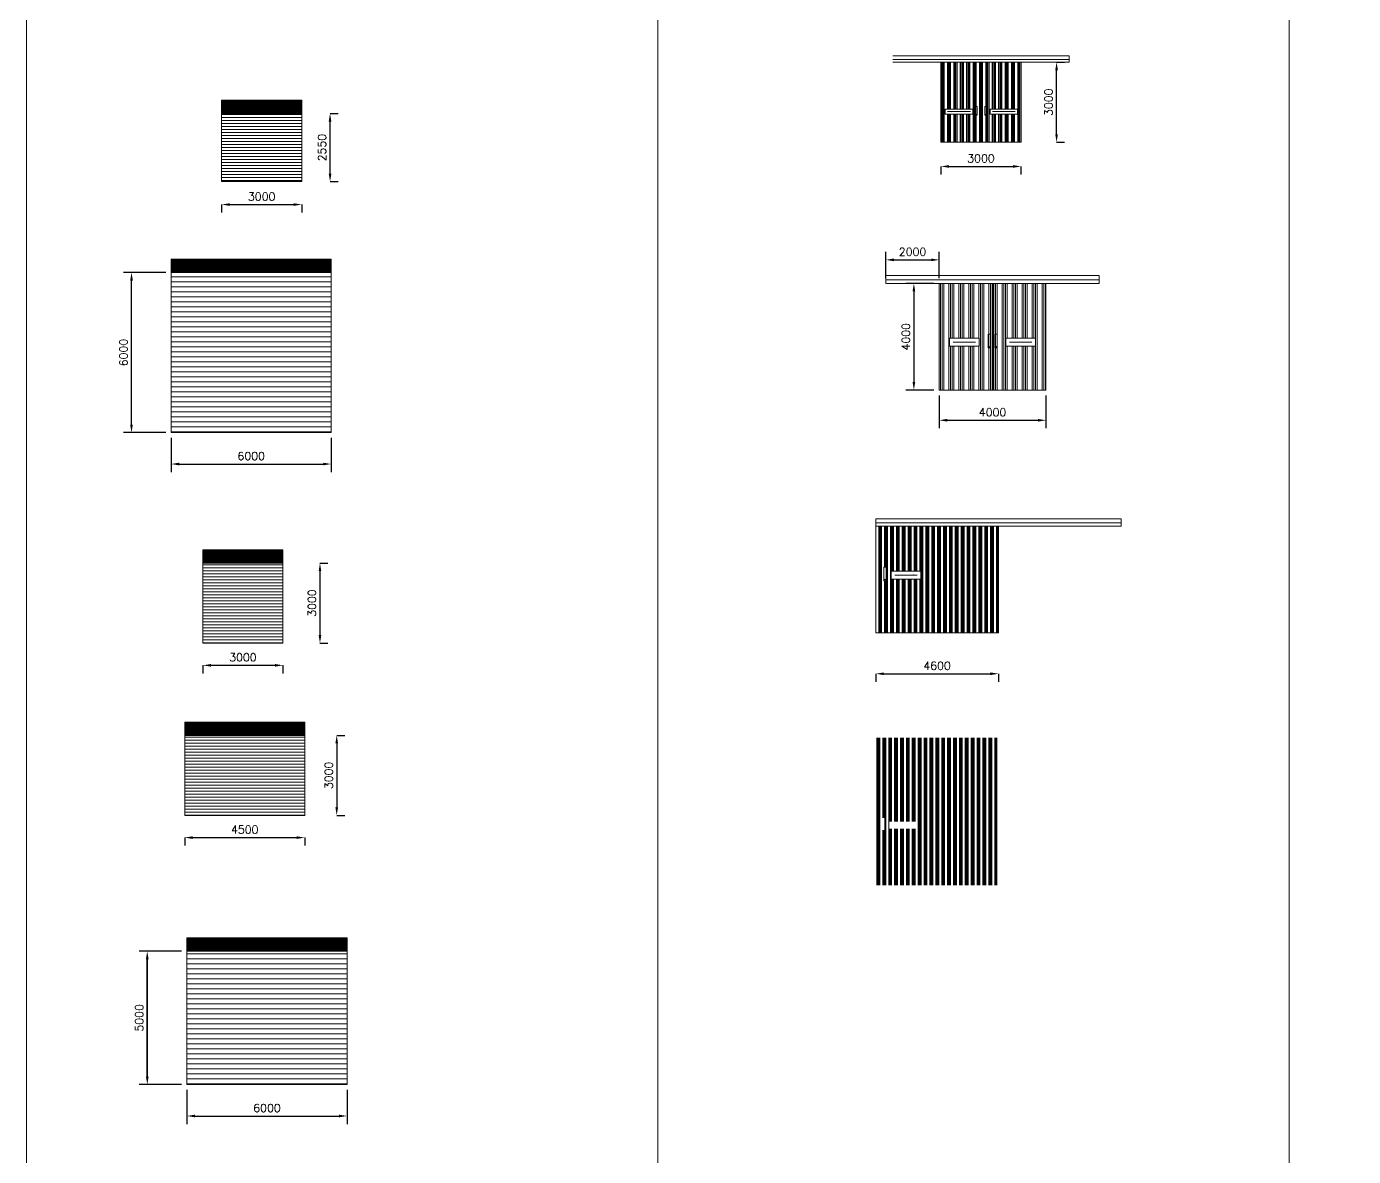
# Model space of a CAD drawing. Header units: millimetres. Extents: x 68421 to 1479662, y -51504 to 144751.
# Drawn here: x 68421 to 118163, y 12311 to 54664 of the extents above; entities that cross this region are included whole.
import ezdxf

# ---------------------------------------------------------------- set-up
doc = ezdxf.new("R2010")
doc.units = ezdxf.units.MM
doc.header["$LTSCALE"] = 0.35
doc.header["$MEASUREMENT"] = 0
doc.linetypes.add('CENTER', pattern=[6884.562, 4302.852, -860.57, 860.57, -860.57])
doc.linetypes.add('CONTIN', pattern=[0, 0, 0])
doc.layers.get('0').update_dxf_attribs({"linetype": 'CONTIN'})
doc.layers.get('Defpoints').update_dxf_attribs({"linetype": 'CONTINUOUS'})
doc.styles.add('ROMANS', font='simplex.shx')
doc.styles.get("Standard").update_dxf_attribs({"font": 'txt.shx'})
doc.dimstyles.new('300', dxfattribs={"dimtxt": 300, "dimasz": 300, "dimexe": 300, "dimexo": 200, "dimgap": 150, "dimtad": 1, "dimdec": 0, "dimzin": 0, "dimdsep": 46, "dimtxsty": 'Standard', "dimcen": 0.09, "dimclrd": 4, "dimclre": 4, "dimclrt": 4, "dimadec": 0, "dimazin": 0, "dimtfac": 1, "dimtdec": 0, "dimtofl": 0, "dimtmove": 0, "dimatfit": 3, "dimfxl": 1, "dimtolj": 1, "dimtzin": 0, "dimarcsym": 0})
doc.dimstyles.new('Proposal Drawing', dxfattribs={"dimscale": 350, "dimtxt": 2.5, "dimasz": 2, "dimexe": 2, "dimexo": 2, "dimgap": 1, "dimtad": 1, "dimtoh": 1, "dimtxsty": 'ROMANS', "dimblk": 'OBLIQUE', "dimcen": 1.5, "dimclrd": 3, "dimclre": 3, "dimclrt": 2, "dimadec": 0, "dimazin": 2, "dimtfac": 1, "dimtmove": 2, "dimatfit": 2, "dimfxl": 1, "dimtolj": 1, "dimlwd": 0, "dimlwe": 0, "dimarcsym": 1})

# ---------------------------------------------------------------- blocks, each defined once
blk = doc.blocks.new('_Oblique')
at = {"color": 0, "linetype": 'ByBlock', "lineweight": -2}
blk.add_line((-0.5, -0.5), (0.5, 0.5), dxfattribs=at)
blk = doc.blocks.new('*D88')
at = {"color": 4, "lineweight": -2, "ltscale": 0.1}
for p, q in [((102635, 40836), (102635, 39606)), ((106635, 40836), (106635, 39606)), ((102935, 39906), (106335, 39906))]:
    blk.add_line(p, q, dxfattribs=at)
at = {"color": 4, "linetype": 'Continuous', "lineweight": 5}
for points in [[(102935, 39956), (102935, 39856), (102635, 39906)], [(106335, 39856), (106335, 39956), (106635, 39906)]]:
    blk.add_solid(points, dxfattribs=at)
at = {"layer": 'Defpoints', "color": 0, "linetype": 'Continuous', "lineweight": 5}
for p in [(102635, 41036), (106635, 41036), (106635, 39906)]:
    blk.add_point(p, dxfattribs=at)
at = {"color": 4, "linetype": 'Continuous', "lineweight": 0, "insert": (104635, 40206), "char_height": 300, "attachment_point": 5}
blk.add_mtext('\\A1;4000', dxfattribs=at)
blk = doc.blocks.new('*D89')
at = {"color": 4, "lineweight": -2, "ltscale": 0.1}
for p, q in [((102435, 45036), (101385, 45036)), ((101685, 44736), (101685, 41336)), ((102435, 41036), (101385, 41036))]:
    blk.add_line(p, q, dxfattribs=at)
at = {"color": 4, "linetype": 'Continuous', "lineweight": 5}
for points in [[(101735, 44736), (101635, 44736), (101685, 45036)], [(101635, 41336), (101735, 41336), (101685, 41036)]]:
    blk.add_solid(points, dxfattribs=at)
at = {"layer": 'Defpoints', "color": 0, "linetype": 'Continuous', "lineweight": 5}
for p in [(102635, 45036), (101685, 41036), (102635, 41036)]:
    blk.add_point(p, dxfattribs=at)
at = {"color": 4, "linetype": 'Continuous', "lineweight": 0, "insert": (101385, 43036), "char_height": 300, "attachment_point": 5, "rotation": 90}
blk.add_mtext('\\A1;4000', dxfattribs=at)
blk = doc.blocks.new('*D90')
at = {"color": 4, "lineweight": -2, "ltscale": 0.1}
for p, q in [((100635, 45236), (100635, 46219)), ((100935, 45919), (102335, 45919)), ((102635, 45236), (102635, 46219))]:
    blk.add_line(p, q, dxfattribs=at)
at = {"color": 4, "linetype": 'Continuous', "lineweight": 5}
for points in [[(100935, 45969), (100935, 45869), (100635, 45919)], [(102335, 45869), (102335, 45969), (102635, 45919)]]:
    blk.add_solid(points, dxfattribs=at)
at = {"layer": 'Defpoints', "color": 0, "linetype": 'Continuous', "lineweight": 5}
for p in [(102635, 45919), (100635, 45036), (102635, 45036)]:
    blk.add_point(p, dxfattribs=at)
at = {"color": 4, "linetype": 'Continuous', "lineweight": 0, "insert": (101635, 46219), "char_height": 300, "attachment_point": 5}
blk.add_mtext('\\A1;2000', dxfattribs=at)
blk = doc.blocks.new('*D115')
at = {"color": 4, "linetype": 'Continuous', "lineweight": -2, "ltscale": 0.1}
for p, q in [((100255, 30404), (100255, 30104)), ((100555, 30404), (104555, 30404)), ((104855, 30404), (104855, 30104))]:
    blk.add_line(p, q, dxfattribs=at)
at = {"color": 4, "linetype": 'Continuous', "lineweight": 5}
for points in [[(100555, 30454), (100555, 30354), (100255, 30404)], [(104555, 30354), (104555, 30454), (104855, 30404)]]:
    blk.add_solid(points, dxfattribs=at)
at = {"layer": 'Defpoints', "color": 0, "linetype": 'Continuous', "lineweight": 5}
for p in [(100255, 31940), (104855, 31940), (104855, 30404)]:
    blk.add_point(p, dxfattribs=at)
at = {"color": 4, "linetype": 'Continuous', "lineweight": 0, "insert": (102555, 30704), "char_height": 300, "attachment_point": 5}
blk.add_mtext('\\A1;4600', dxfattribs=at)
blk = doc.blocks.new('*D116')
at = {"color": 4, "linetype": 'Continuous', "lineweight": -2, "ltscale": 0.1}
for p, q in [((79421, 34554), (79721, 34554)), ((79421, 34254), (79421, 31854)), ((79421, 31554), (79721, 31554))]:
    blk.add_line(p, q, dxfattribs=at)
at = {"color": 4, "linetype": 'Continuous', "lineweight": 5}
for points in [[(79471, 34254), (79371, 34254), (79421, 34554)], [(79371, 31854), (79471, 31854), (79421, 31554)]]:
    blk.add_solid(points, dxfattribs=at)
at = {"layer": 'Defpoints', "color": 0, "linetype": 'Continuous', "lineweight": 5}
for p in [(78034, 34554), (78034, 31554), (79421, 31554)]:
    blk.add_point(p, dxfattribs=at)
at = {"color": 4, "linetype": 'Continuous', "lineweight": 0, "insert": (79121, 33054), "char_height": 300, "attachment_point": 5, "rotation": 90}
blk.add_mtext('\\A1;3000', dxfattribs=at)
blk = doc.blocks.new('*D117')
at = {"color": 4, "linetype": 'Continuous', "lineweight": -2, "ltscale": 0.1}
for p, q in [((75034, 30720), (75034, 30420)), ((75334, 30720), (77734, 30720)), ((78034, 30720), (78034, 30420))]:
    blk.add_line(p, q, dxfattribs=at)
at = {"color": 4, "linetype": 'Continuous', "lineweight": 5}
for points in [[(75334, 30770), (75334, 30670), (75034, 30720)], [(77734, 30670), (77734, 30770), (78034, 30720)]]:
    blk.add_solid(points, dxfattribs=at)
at = {"layer": 'Defpoints', "color": 0, "linetype": 'Continuous', "lineweight": 5}
for p in [(75034, 31554), (78034, 31554), (78034, 30720)]:
    blk.add_point(p, dxfattribs=at)
at = {"color": 4, "linetype": 'Continuous', "lineweight": 0, "insert": (76534, 31020), "char_height": 300, "attachment_point": 5}
blk.add_mtext('\\A1;3000', dxfattribs=at)
blk = doc.blocks.new('*D125')
at = {"color": 4, "linetype": 'Continuous', "lineweight": -2, "ltscale": 0.1}
for p, q in [((75735, 47991), (75735, 47691)), ((76035, 47991), (78435, 47991)), ((78735, 47991), (78735, 47691))]:
    blk.add_line(p, q, dxfattribs=at)
at = {"color": 4, "linetype": 'Continuous', "lineweight": 5}
for points in [[(76035, 48041), (76035, 47941), (75735, 47991)], [(78435, 47941), (78435, 48041), (78735, 47991)]]:
    blk.add_solid(points, dxfattribs=at)
at = {"layer": 'Defpoints', "color": 0, "linetype": 'Continuous', "lineweight": 5}
for p in [(75735, 48850), (78735, 48850), (78735, 47991)]:
    blk.add_point(p, dxfattribs=at)
at = {"color": 4, "linetype": 'Continuous', "lineweight": 0, "insert": (77235, 48291), "char_height": 300, "attachment_point": 5}
blk.add_mtext('\\A1;3000', dxfattribs=at)
blk = doc.blocks.new('*D126')
at = {"color": 4, "linetype": 'Continuous', "lineweight": -2, "ltscale": 0.1}
for p, q in [((79798, 51400), (80098, 51400)), ((79798, 49150), (79798, 51100)), ((79798, 48850), (80098, 48850))]:
    blk.add_line(p, q, dxfattribs=at)
at = {"color": 4, "linetype": 'Continuous', "lineweight": 5}
for points in [[(79848, 51100), (79748, 51100), (79798, 51400)], [(79748, 49150), (79848, 49150), (79798, 48850)]]:
    blk.add_solid(points, dxfattribs=at)
at = {"layer": 'Defpoints', "color": 0, "linetype": 'Continuous', "lineweight": 5}
for p in [(78696, 51400), (79798, 51400), (78696, 48850)]:
    blk.add_point(p, dxfattribs=at)
at = {"color": 4, "linetype": 'Continuous', "lineweight": 0, "insert": (79498, 50125), "char_height": 300, "attachment_point": 5, "rotation": 90}
blk.add_mtext('\\A1;2550', dxfattribs=at)
blk = doc.blocks.new('*D133')
at = {"color": 4, "lineweight": -2, "ltscale": 0.1}
for p, q in [((74235, 20005), (72647, 20005)), ((72947, 15305), (72947, 19705)), ((74235, 15005), (72647, 15005))]:
    blk.add_line(p, q, dxfattribs=at)
at = {"color": 4, "linetype": 'Continuous', "lineweight": 5}
for points in [[(72997, 19705), (72897, 19705), (72947, 20005)], [(72897, 15305), (72997, 15305), (72947, 15005)]]:
    blk.add_solid(points, dxfattribs=at)
at = {"layer": 'Defpoints', "color": 0, "linetype": 'Continuous', "lineweight": 5}
for p in [(72947, 20005), (74435, 20005), (74435, 15005)]:
    blk.add_point(p, dxfattribs=at)
at = {"color": 4, "linetype": 'Continuous', "lineweight": 0, "insert": (72647, 17505), "char_height": 300, "attachment_point": 5, "rotation": 90}
blk.add_mtext('\\A1;5000', dxfattribs=at)
blk = doc.blocks.new('*D134')
at = {"color": 4, "lineweight": -2, "ltscale": 0.1}
for p, q in [((74435, 14805), (74435, 13527)), ((80435, 14805), (80435, 13527)), ((74735, 13827), (80135, 13827))]:
    blk.add_line(p, q, dxfattribs=at)
at = {"color": 4, "linetype": 'Continuous', "lineweight": 5}
for points in [[(74735, 13877), (74735, 13777), (74435, 13827)], [(80135, 13777), (80135, 13877), (80435, 13827)]]:
    blk.add_solid(points, dxfattribs=at)
at = {"layer": 'Defpoints', "color": 0, "linetype": 'Continuous', "lineweight": 5}
for p in [(74435, 15005), (80435, 15005), (80435, 13827)]:
    blk.add_point(p, dxfattribs=at)
at = {"color": 4, "linetype": 'Continuous', "lineweight": 0, "insert": (77435, 14127), "char_height": 300, "attachment_point": 5}
blk.add_mtext('\\A1;6000', dxfattribs=at)
blk = doc.blocks.new('*D138')
at = {"color": 4, "linetype": 'Continuous', "lineweight": -2, "ltscale": 0.1}
for p, q in [((102700, 49420), (102700, 49120)), ((103000, 49420), (105400, 49420)), ((105700, 49420), (105700, 49120))]:
    blk.add_line(p, q, dxfattribs=at)
at = {"color": 4, "linetype": 'Continuous', "lineweight": 5}
for points in [[(103000, 49470), (103000, 49370), (102700, 49420)], [(105400, 49370), (105400, 49470), (105700, 49420)]]:
    blk.add_solid(points, dxfattribs=at)
at = {"layer": 'Defpoints', "color": 0, "linetype": 'Continuous', "lineweight": 5}
for p in [(102700, 50327), (105700, 50327), (105700, 49420)]:
    blk.add_point(p, dxfattribs=at)
at = {"color": 4, "linetype": 'Continuous', "lineweight": 0, "insert": (104200, 49720), "char_height": 300, "attachment_point": 5}
blk.add_mtext('\\A1;3000', dxfattribs=at)
blk = doc.blocks.new('*D139')
at = {"color": 4, "linetype": 'Continuous', "lineweight": -2, "ltscale": 0.1}
for p, q in [((107034, 53327), (107334, 53327)), ((107034, 50627), (107034, 53027)), ((107034, 50327), (107334, 50327))]:
    blk.add_line(p, q, dxfattribs=at)
at = {"color": 4, "linetype": 'Continuous', "lineweight": 5}
for points in [[(107084, 53027), (106984, 53027), (107034, 53327)], [(106984, 50627), (107084, 50627), (107034, 50327)]]:
    blk.add_solid(points, dxfattribs=at)
at = {"layer": 'Defpoints', "color": 0, "linetype": 'Continuous', "lineweight": 5}
for p in [(105700, 53327), (107034, 53327), (105700, 50327)]:
    blk.add_point(p, dxfattribs=at)
at = {"color": 4, "linetype": 'Continuous', "lineweight": 0, "insert": (106734, 51827), "char_height": 300, "attachment_point": 5, "rotation": 90}
blk.add_mtext('\\A1;3000', dxfattribs=at)
blk = doc.blocks.new('*D143')
at = {"color": 4, "lineweight": -2, "ltscale": 0.1}
for p, q in [((73644, 45444), (72056, 45444)), ((72356, 39744), (72356, 45144)), ((73644, 39444), (72056, 39444))]:
    blk.add_line(p, q, dxfattribs=at)
at = {"color": 4, "linetype": 'Continuous', "lineweight": 5}
for points in [[(72406, 45144), (72306, 45144), (72356, 45444)], [(72306, 39744), (72406, 39744), (72356, 39444)]]:
    blk.add_solid(points, dxfattribs=at)
at = {"layer": 'Defpoints', "color": 0, "linetype": 'Continuous', "lineweight": 5}
for p in [(72356, 45444), (73844, 45444), (73844, 39444)]:
    blk.add_point(p, dxfattribs=at)
at = {"color": 4, "linetype": 'Continuous', "lineweight": 0, "insert": (72056, 42444), "char_height": 300, "attachment_point": 5, "rotation": 90}
blk.add_mtext('\\A1;6000', dxfattribs=at)
blk = doc.blocks.new('*D144')
at = {"color": 4, "lineweight": -2, "ltscale": 0.1}
for p, q in [((73844, 39244), (73844, 37966)), ((79844, 39244), (79844, 37966)), ((74144, 38266), (79544, 38266))]:
    blk.add_line(p, q, dxfattribs=at)
at = {"color": 4, "linetype": 'Continuous', "lineweight": 5}
for points in [[(74144, 38316), (74144, 38216), (73844, 38266)], [(79544, 38216), (79544, 38316), (79844, 38266)]]:
    blk.add_solid(points, dxfattribs=at)
at = {"layer": 'Defpoints', "color": 0, "linetype": 'Continuous', "lineweight": 5}
for p in [(73844, 39444), (79844, 39444), (79844, 38266)]:
    blk.add_point(p, dxfattribs=at)
at = {"color": 4, "linetype": 'Continuous', "lineweight": 0, "insert": (76844, 38566), "char_height": 300, "attachment_point": 5}
blk.add_mtext('\\A1;6000', dxfattribs=at)
blk = doc.blocks.new('*D150')
at = {"color": 4, "linetype": 'Continuous', "lineweight": -2, "ltscale": 0.1}
for p, q in [((80049, 28095), (80349, 28095)), ((80049, 27795), (80049, 25395)), ((80049, 25095), (80349, 25095))]:
    blk.add_line(p, q, dxfattribs=at)
at = {"color": 4, "linetype": 'Continuous', "lineweight": 5}
for points in [[(80099, 27795), (79999, 27795), (80049, 28095)], [(79999, 25395), (80099, 25395), (80049, 25095)]]:
    blk.add_solid(points, dxfattribs=at)
at = {"layer": 'Defpoints', "color": 0, "linetype": 'Continuous', "lineweight": 5}
for p in [(78851, 28095), (78851, 25095), (80049, 25095)]:
    blk.add_point(p, dxfattribs=at)
at = {"color": 4, "linetype": 'Continuous', "lineweight": 0, "insert": (79749, 26595), "char_height": 300, "attachment_point": 5, "rotation": 90}
blk.add_mtext('\\A1;3000', dxfattribs=at)
blk = doc.blocks.new('*D151')
at = {"color": 4, "linetype": 'Continuous', "lineweight": -2, "ltscale": 0.1}
for p, q in [((74351, 24262), (74351, 23962)), ((74651, 24262), (78551, 24262)), ((78851, 24262), (78851, 23962))]:
    blk.add_line(p, q, dxfattribs=at)
at = {"color": 4, "linetype": 'Continuous', "lineweight": 5}
for points in [[(74651, 24312), (74651, 24212), (74351, 24262)], [(78551, 24212), (78551, 24312), (78851, 24262)]]:
    blk.add_solid(points, dxfattribs=at)
at = {"layer": 'Defpoints', "color": 0, "linetype": 'Continuous', "lineweight": 5}
for p in [(74351, 25095), (78851, 25095), (78851, 24262)]:
    blk.add_point(p, dxfattribs=at)
at = {"color": 4, "linetype": 'Continuous', "lineweight": 0, "insert": (76601, 24562), "char_height": 300, "attachment_point": 5}
blk.add_mtext('\\A1;4500', dxfattribs=at)
blk = doc.blocks.new('*D152')
at = {"color": 4, "lineweight": -2, "ltscale": 0.1}
for p, q in [((74235, 20005), (72647, 20005)), ((72947, 19705), (72947, 15305)), ((74235, 15005), (72647, 15005))]:
    blk.add_line(p, q, dxfattribs=at)
at = {"color": 4, "linetype": 'Continuous', "lineweight": 5}
for points in [[(72997, 19705), (72897, 19705), (72947, 20005)], [(72897, 15305), (72997, 15305), (72947, 15005)]]:
    blk.add_solid(points, dxfattribs=at)
at = {"layer": 'Defpoints', "color": 0, "linetype": 'Continuous', "lineweight": 5}
for p in [(74435, 20005), (72947, 15005), (74435, 15005)]:
    blk.add_point(p, dxfattribs=at)
at = {"color": 4, "linetype": 'Continuous', "lineweight": 0, "insert": (72647, 17505), "char_height": 300, "attachment_point": 5, "rotation": 90}
blk.add_mtext('\\A1;5000', dxfattribs=at)

msp = doc.modelspace()

# ---------------------------------------------------------------- hatches: boundary and pattern name
at = {"linetype": 'CONTIN', "lineweight": 0}
h = msp.add_hatch(dxfattribs=at)
h.set_pattern_fill('ANSI34', color=151, scale=320, angle=45, style=0)
h.set_pattern_definition([(90, (-184337.34, 46234.87), (-240, 0), []), (90, (-184297.34, 46274.87), (-240, 0), []), (90, (-184257.34, 46314.87), (-240, 0), []), (90, (-184217.34, 46354.87), (-240, 0), [])])
h.paths.add_polyline_path([(104180.38873, 53327.28424), (102700.38873, 53327.28424), (102700.38873, 50327.28424), (104180.38873, 50327.28424)])
h.paths.add_polyline_path([(103892.60301, 51571.7105), (103892.60301, 51378.55346), (102858.54598, 51378.55346), (102858.54598, 51571.7105)], flags=16)
h.paths.add_polyline_path([(104007.09831, 51665.93767), (104060.00539, 51665.93767), (104060.00539, 51339.48246), (104007.09831, 51339.48246)], flags=16)
h.paths.add_polyline_path([(104038.69808, 51367.32419, -1), (104026.69405, 51367.32419, -1)], flags=0)
h.paths.add_polyline_path([(105700.38873, 53327.28424), (104220.38873, 53327.28424), (104220.38873, 50327.28424), (105700.38873, 50327.28424)])
h.paths.add_polyline_path([(105574.40502, 51571.7105), (105574.40502, 51378.55346), (104540.34799, 51378.55346), (104540.34799, 51571.7105)], flags=16)
h.paths.add_polyline_path([(104400.09934, 51665.93767), (104400.09934, 51339.48246), (104347.19226, 51339.48246), (104347.19226, 51665.93767)], flags=16)
h.paths.add_polyline_path([(104368.49957, 51367.32419, -1), (104380.5036, 51367.32419, -1)], flags=0)
at = {"lineweight": 0, "ltscale": 0.1}
h = msp.add_hatch(dxfattribs=at)
h.set_pattern_fill('ANSI31', color=6, scale=120, angle=135, style=0)
h.set_pattern_definition([(180, (-162050.159, 34382.815), (-9e-16, -15), [])])
h.paths.add_polyline_path([(78734.72276, 51899.71161), (75734.72276, 51899.71161), (75734.72276, 51399.71161), (78734.72276, 51399.71161)])
h = msp.add_hatch(dxfattribs=at)
h.set_pattern_fill('ANSI31', color=6, scale=900, angle=135, style=0)
h.set_pattern_definition([(180, (-162050.16, 34382.81), (-7e-15, -112.5), [])])
h.paths.add_polyline_path([(78734.72276, 51399.71161), (75734.72276, 51399.71161), (75734.72276, 48849.71161), (78734.72276, 48849.71161)])
h = msp.add_hatch(dxfattribs=at)
h.set_pattern_fill('ANSI31', color=6, scale=200, angle=135, style=0)
h.set_pattern_definition([(180, (-181815.917, 31943.703), (0, -25), [])])
h.paths.add_polyline_path([(79843.79821, 45463.215), (79843.79821, 45963.215), (73843.94398, 45963.215), (73843.94398, 45463.215)])
h = msp.add_hatch(dxfattribs=at)
h.set_pattern_fill('ANSI31', color=6, scale=1500, angle=135, style=0)
h.set_pattern_definition([(180, (75571.3, 40973.5), (0, -187.5), [])])
h.paths.add_polyline_path([(79843.79821, 45444.41928), (73843.94398, 45444.41928), (73843.94398, 39444.41928), (79843.79821, 39444.41928)])
at = {"linetype": 'CONTIN', "lineweight": 0}
h = msp.add_hatch(dxfattribs=at)
h.set_pattern_fill('ANSI34', color=151, scale=500, angle=45, style=0)
h.set_pattern_definition([(90, (-166251.6, 31692.66), (-375, 6e-14), []), (90, (-166189.1, 31755.16), (-375, 6e-14), []), (90, (-166126.6, 31817.66), (-375, 6e-14), []), (90, (-166064.1, 31880.16), (-375, 6e-14), [])])
h.paths.add_polyline_path([(102634.60569, 45036.28818), (104615.47997, 45036.28818), (104615.47997, 41036.28818), (102634.60569, 41036.28818)])
h.paths.add_polyline_path([(103021.77846, 42678.89633), (103021.77846, 42980.7042), (104137.49257, 42980.7042), (104137.49257, 42678.89633)], flags=16)
h = msp.add_hatch(dxfattribs=at)
h.set_pattern_fill('ANSI34', color=151, scale=500, angle=45, style=0)
h.set_pattern_definition([(90, (-165751.6, 31692.66), (-375, 6e-14), []), (90, (-165689.1, 31755.16), (-375, 6e-14), []), (90, (-165626.6, 31817.66), (-375, 6e-14), []), (90, (-165564.1, 31880.16), (-375, 6e-14), [])])
h.paths.add_polyline_path([(106247.43292, 42678.89633), (106247.43292, 42980.7042), (105131.71882, 42980.7042), (105131.71882, 42678.89633)], flags=16)
h.paths.add_polyline_path([(104653.73142, 41036.28818), (104653.73142, 45036.28818), (106634.60569, 45036.28818), (106634.60569, 41036.28818)])
h = msp.add_hatch(dxfattribs=at)
h.set_pattern_fill('ANSI34', color=151, scale=294.4, angle=45, style=0)
h.set_pattern_definition([(90, (-197273.04, 13038.87), (-220.8, 1e-14), []), (90, (-197236.24, 13075.67), (-220.8, 1e-14), []), (90, (-197199.44, 13112.47), (-220.8, 1e-14), []), (90, (-197162.64, 13149.27), (-220.8, 1e-14), [])])
h.paths.add_polyline_path([(100255.31043, 31940.05801), (100255.31043, 35940.05801), (104855.31043, 35940.05801), (104855.31043, 31940.05801)])
h.paths.add_polyline_path([(100829.39266, 34254.37701), (100829.39266, 33952.56914), (101945.10677, 33952.56914), (101945.10677, 34254.37701)], flags=16)
h.paths.add_polyline_path([(100562.11555, 34401.60697), (100562.11555, 33891.52071), (100644.78287, 33891.52071), (100644.78287, 34401.60697)], flags=16)
h.paths.add_polyline_path([(100614.16451, 33935.0234, 1), (100595.40822, 33935.0234, 1)], flags=0)
at = {"lineweight": 0, "ltscale": 0.1}
h = msp.add_hatch(dxfattribs=at)
h.set_pattern_fill('ANSI31', color=6, scale=120, angle=135, style=0)
h.set_pattern_definition([(180, (-168052.859, 32691.11), (-9e-16, -15), [])])
h.paths.add_polyline_path([(75033.84115, 34553.7529), (75033.84115, 35053.7529), (78033.84115, 35053.7529), (78033.84115, 34553.7529)])
h = msp.add_hatch(dxfattribs=at)
h.set_pattern_fill('ANSI31', color=6, scale=900, angle=135, style=0)
h.set_pattern_definition([(180, (-168052.86, 32691.11), (-7e-15, -112.5), [])])
h.paths.add_polyline_path([(75033.84115, 31553.7529), (75033.84115, 34553.7529), (78033.84115, 34553.7529), (78033.84115, 31553.7529)])
h = msp.add_hatch(dxfattribs=at)
h.set_pattern_fill('ANSI31', color=6, scale=120, angle=135, style=0)
h.set_pattern_definition([(180, (-168735.74, 26232.76), (-9e-16, -15), [])])
h.paths.add_polyline_path([(74350.95997, 28595.4028), (74350.95997, 28095.4028), (78850.95997, 28095.4028), (78850.95997, 28595.4028)])
h = msp.add_hatch(dxfattribs=at)
h.set_pattern_fill('ANSI31', color=6, scale=900, angle=135, style=0)
h.set_pattern_definition([(180, (-168735.74, 26232.76), (-7e-15, -112.5), [])])
h.paths.add_polyline_path([(74350.95997, 28095.4028), (74350.95997, 25095.4028), (78850.95997, 25095.4028), (78850.95997, 28095.4028)])
at = {"linetype": 'CONTIN', "lineweight": 0}
h = msp.add_hatch(dxfattribs=at)
h.set_pattern_fill('ANSI34', color=151, scale=294.4, angle=45, style=0)
h.set_pattern_definition([(90, (-191157.1, 3851.2), (-220.8, 1e-14), []), (90, (-191120.3, 3888), (-220.8, 1e-14), []), (90, (-191083.5, 3924.8), (-220.8, 1e-14), []), (90, (-191046.7, 3961.6), (-220.8, 1e-14), [])])
h.paths.add_polyline_path([(104815.83702, 27997.20991), (100215.83702, 27997.20991), (100215.83702, 22477.20991), (104815.83702, 22477.20991)])
h.paths.add_polyline_path([(101777.79935, 24870.97238), (101777.79935, 24593.30913), (100751.34237, 24593.30913), (100751.34237, 24870.97238)], flags=16)
h.paths.add_polyline_path([(100581.50135, 25006.42394), (100581.50135, 24537.14457), (100505.44742, 24537.14457), (100505.44742, 25006.42394)], flags=16)
h.paths.add_polyline_path([(100553.33247, 24577.16705, -1), (100536.07668, 24577.16705, -1)], flags=0)
at = {"lineweight": 0, "ltscale": 0.1}
h = msp.add_hatch(dxfattribs=at)
h.set_pattern_fill('ANSI31', color=6, scale=200, angle=135, style=0)
h.set_pattern_definition([(180, (-181225.033, 6485.256), (0, -25), [])])
h.paths.add_polyline_path([(80434.68249, 20004.76844), (80434.68249, 20504.76844), (74434.82826, 20504.76844), (74434.82826, 20004.76844)])
h = msp.add_hatch(dxfattribs=at)
h.set_pattern_fill('ANSI31', color=6, scale=1500, angle=135, style=0)
h.set_pattern_definition([(180, (76162.18, 16533.85), (0, -187.5), [])])
h.paths.add_polyline_path([(80434.68249, 20004.76844), (74434.82826, 20004.76844), (74434.82826, 15004.76844), (80434.68249, 15004.76844)])

# ---------------------------------------------------------------- linework, layer by layer
at = {"color": 151, "linetype": 'CONTIN', "lineweight": 0}
for p, q in [((107500.38873, 53567.28424), (100900.38873, 53567.28424)), ((107500.38873, 53431.28424), (100900.38873, 53431.28424)), ((107500.38873, 53327.28424), (100900.38873, 53327.28424)), ((107500.38873, 53327.28424), (107500.38873, 53567.28424)), ((100634.60569, 45336.28818), (108634.60569, 45336.28818)), ((100634.60569, 45036.28818), (100634.60569, 45336.28818)), ((108634.60569, 45036.28818), (108634.60569, 45336.28818)), ((100634.60569, 45166.28818), (108634.60569, 45166.28818)), ((100634.60569, 45036.28818), (108634.60569, 45036.28818)), ((100255.31043, 36216.05801), (109455.31043, 36216.05801)), ((100255.31043, 36216.05801), (100255.31043, 35940.05801)), ((100255.31043, 36059.65801), (109455.31043, 36059.65801)), ((100255.31043, 35940.05801), (109455.31043, 35940.05801)), ((109455.31043, 35940.05801), (109455.31043, 36216.05801))]:
    msp.add_line(p, q, dxfattribs=at)
at = {"color": 0, "lineweight": 0, "ltscale": 0.1}
for p, q in [((105700.38873, 53327.28424), (102700.38873, 53327.28424)), ((102700.38873, 53327.28424), (102700.38873, 50327.28424)), ((104180.38873, 53327.28424), (104180.38873, 50327.28424)), ((104200.38873, 53327.28424), (104200.38873, 50327.28424)), ((104220.38873, 53327.28424), (104220.38873, 50327.28424)), ((105700.38873, 50327.28424), (105700.38873, 53327.28424)), ((75734.72276, 51899.71161), (77834.72276, 51899.71161)), ((102700.38873, 50327.28424), (105700.38873, 50327.28424)), ((73843.94398, 45444.41928), (79843.79821, 45444.41928)), ((73843.94398, 39444.41928), (78843.79821, 39444.41928)), ((75033.84115, 34553.7529), (75033.84115, 35053.7529)), ((75033.84115, 35053.7529), (78033.84115, 35053.7529)), ((78033.84115, 35053.7529), (78033.84115, 34553.7529)), ((78033.84115, 34553.7529), (75033.84115, 34553.7529)), ((75033.84115, 34553.7529), (75033.84115, 31553.7529)), ((78033.84115, 31553.7529), (78033.84115, 34553.7529)), ((75033.84115, 31553.7529), (78033.84115, 31553.7529)), ((74350.95997, 28095.4028), (74350.95997, 28595.4028)), ((74350.95997, 28595.4028), (78850.95997, 28595.4028)), ((78850.95997, 28595.4028), (78850.95997, 28095.4028)), ((78850.95997, 28095.4028), (74350.95997, 28095.4028)), ((74350.95997, 28095.4028), (74350.95997, 25095.4028)), ((78850.95997, 25095.4028), (78850.95997, 28095.4028)), ((74350.95997, 25095.4028), (77350.95997, 25095.4028)), ((74350.95997, 25095.4028), (78850.95997, 25095.4028)), ((74434.82826, 20504.76844), (79434.68249, 20504.76844)), ((74434.82826, 20004.76844), (80434.68249, 20004.76844)), ((74434.82826, 15004.76844), (79434.68249, 15004.76844))]:
    msp.add_line(p, q, dxfattribs=at)
at = {"lineweight": 0}
for p, q in [((73843.94398, 39444.41928), (73843.94398, 44944.41928)), ((74434.82826, 15004.76844), (74434.82826, 20504.76844))]:
    msp.add_line(p, q, dxfattribs=at)
at = {"color": 7, "linetype": 'CONTIN', "lineweight": 0}
for p, q in [((104615.47997, 45036.28818), (104615.47997, 41036.28818)), ((104653.73142, 45036.28818), (104653.73142, 41036.28818))]:
    msp.add_line(p, q, dxfattribs=at)
at = {"color": 0, "lineweight": 0, "ltscale": 0.1}
for points in [[(68421, 144750.54254), (92087.59645, 144750.54254), (92087.59645, -32317), (68421, -32317)], [(92087.59645, 144750.54254), (115754.1929, 144750.54254), (115754.1929, -32316.10383), (92087.59645, -32316.10383)], [(115754.1929, 144750.54254), (165958.15042, 144750.54254), (165958.15042, -32314.46915), (115754.1929, -32314.46915)], [(75734.72276, 51899.71161), (78734.72276, 51899.71161), (78734.72276, 51399.71161), (75734.72276, 51399.71161)], [(75734.72276, 51399.71161), (78734.72276, 51399.71161), (78734.72276, 48849.71161), (75734.72276, 48849.71161)], [(79843.79821, 45950.69361), (73843.94398, 45950.69361), (73843.94398, 39444.41928), (79843.79821, 39444.41928)], [(100255.31043, 35940.05801), (104855.31043, 35940.05801), (104855.31043, 31940.05801), (100255.31043, 31940.05801)], [(80434.68249, 20504.76844), (74434.82826, 20504.76844), (74434.82826, 15004.76844), (80434.68249, 15004.76844)]]:
    msp.add_lwpolyline(points, close=True, dxfattribs=at)
at = {"color": 151, "linetype": 'CONTIN', "lineweight": 0}
for points in [[(103892.60301, 51571.7105), (102858.54598, 51571.7105), (102858.54598, 51378.55346), (103892.60301, 51378.55346)], [(104060.00539, 51665.93767), (104007.09831, 51665.93767), (104007.09831, 51339.48246), (104060.00539, 51339.48246)], [(104347.19226, 51665.93767), (104400.09934, 51665.93767), (104400.09934, 51339.48246), (104347.19226, 51339.48246)], [(104540.34799, 51571.7105), (105574.40502, 51571.7105), (105574.40502, 51378.55346), (104540.34799, 51378.55346)], [(104137.49257, 42980.7042), (103021.77846, 42980.7042), (103021.77846, 42678.89633), (104137.49257, 42678.89633)], [(104551.49585, 43127.93416), (104468.82853, 43127.93416), (104468.82853, 42617.8479), (104551.49585, 42617.8479)], [(104728.37178, 43127.93416), (104811.0391, 43127.93416), (104811.0391, 42617.8479), (104728.37178, 42617.8479)], [(105131.71882, 42980.7042), (106247.43292, 42980.7042), (106247.43292, 42678.89633), (105131.71882, 42678.89633)], [(100562.11555, 34401.60697), (100644.78287, 34401.60697), (100644.78287, 33891.52071), (100562.11555, 33891.52071)], [(100829.39266, 34254.37701), (101945.10677, 34254.37701), (101945.10677, 33952.56914), (100829.39266, 33952.56914)]]:
    msp.add_lwpolyline(points, close=True, dxfattribs=at)
at = {"color": 7, "linetype": 'CONTIN', "lineweight": 0}
for points in [[(106634.60569, 45036.28818), (102634.60569, 45036.28818), (102634.60569, 41036.28818), (106634.60569, 41036.28818)], [(106634.60569, 45036.28818), (102634.60569, 45036.28818), (102634.60569, 41036.28818), (106634.60569, 41036.28818)], [(104615.47997, 41036.28818), (102634.60569, 41036.28818), (102634.60569, 45036.28818), (104615.47997, 45036.28818)], [(104653.73142, 41036.28818), (106634.60569, 41036.28818), (106634.60569, 45036.28818), (104653.73142, 45036.28818)]]:
    msp.add_lwpolyline(points, close=True, dxfattribs=at)
at = {"color": 151, "linetype": 'CONTIN', "lineweight": 0}
for centre, radius in [((104032.69607, 51367.32419), 6.00201), ((104374.50158, 51367.32419), 6.00201), ((104508.82503, 42661.35059), 9.37815), ((104771.0426, 42661.35059), 9.37815), ((100604.78636, 33935.0234), 9.37815)]:
    msp.add_circle(centre, radius, dxfattribs=at)

# ---------------------------------------------------------------- dimensions: what is measured, and where the dimension line sits
at = {"color": 0, "lineweight": 0, "ltscale": 0.1}
for base, p1, p2, override, picture, middle in [((107033.90496, 53327.28424), (105700.38873, 50327.28424), (105700.38873, 53327.28424), {"dimfxl": 0.18, "dimfxlon": 1, "dimtfillclr": 4, "dimarcsym": 1}, '*D139', (106733.90496, 51827.28424)), ((79798.19849, 51399.71161), (78695.82357, 48849.71161), (78695.82357, 51399.71161), {"dimfxl": 0.18, "dimfxlon": 1, "dimtfillclr": 4, "dimarcsym": 1}, '*D126', (79498.19849, 50124.71161)), ((72355.62863, 45444.41928), (73843.94398, 39444.41928), (73843.94398, 45444.41928), {"dimtfillclr": 4}, '*D143', (72055.62863, 42444.41928)), ((101684.86236, 41036.28818), (102634.60569, 45036.28818), (102634.60569, 41036.28818), {"dimtfillclr": 4}, '*D89', (101384.86236, 43036.28818)), ((79421.31952, 31553.7529), (78033.84115, 34553.7529), (78033.84115, 31553.7529), {"dimfxl": 0.18, "dimfxlon": 1, "dimtfillclr": 4, "dimarcsym": 1}, '*D116', (79121.31952, 33053.7529)), ((80048.93305, 25095.4028), (78850.95997, 28095.4028), (78850.95997, 25095.4028), {"dimfxl": 0.18, "dimfxlon": 1, "dimtfillclr": 4, "dimarcsym": 1}, '*D150', (79748.93305, 26595.4028)), ((72946.5129, 20004.76844), (74434.82826, 15004.76844), (74434.82826, 20004.76844), {"dimtfillclr": 4}, '*D133', (72646.5129, 17504.76844)), ((72946.5129, 15004.76844), (74434.82826, 20004.76844), (74434.82826, 15004.76844), {"dimtmove": 1, "dimtfillclr": 4}, '*D152', (72646.5129, 17504.76844))]:
    dim = msp.add_linear_dim(base=base, p1=p1, p2=p2, angle=90, dimstyle='300', override=override, dxfattribs=at)
    dim.commit()
    dim.dimension.update_dxf_attribs({"geometry": picture, "text_midpoint": middle})
for base, p1, p2, override, picture, middle in [((105700.38873, 49420.17436), (102700.38873, 50327.28424), (105700.38873, 50327.28424), {"dimfxl": 0.18, "dimfxlon": 1, "dimtfillclr": 4, "dimarcsym": 1}, '*D138', (104200.38873, 49720.17436)), ((78734.72276, 47990.63749), (75734.72276, 48849.71161), (78734.72276, 48849.71161), {"dimfxl": 0.18, "dimfxlon": 1, "dimtfillclr": 4, "dimarcsym": 1}, '*D125', (77234.72276, 48290.63749)), ((102634.60569, 45919.29908), (100634.60569, 45036.28818), (102634.60569, 45036.28818), {"dimtfillclr": 4}, '*D90', (101634.60569, 46219.29908)), ((106634.60569, 39906.45924), (102634.60569, 41036.28818), (106634.60569, 41036.28818), {"dimtfillclr": 4}, '*D88', (104634.60569, 40206.45924)), ((79843.79821, 38266.31668), (73843.94398, 39444.41928), (79843.79821, 39444.41928), {"dimtfillclr": 4}, '*D144', (76843.8711, 38566.31668)), ((104855.31043, 30403.93037), (100255.31043, 31940.05801), (104855.31043, 31940.05801), {"dimfxl": 0.18, "dimfxlon": 1, "dimtfillclr": 4, "dimarcsym": 1}, '*D115', (102555.31043, 30703.93037)), ((78033.84115, 30720.14316), (75033.84115, 31553.7529), (78033.84115, 31553.7529), {"dimfxl": 0.18, "dimfxlon": 1, "dimtfillclr": 4, "dimarcsym": 1}, '*D117', (76533.84115, 31020.14316)), ((78850.95997, 24261.79305), (74350.95997, 25095.4028), (78850.95997, 25095.4028), {"dimfxl": 0.18, "dimfxlon": 1, "dimtfillclr": 4, "dimarcsym": 1}, '*D151', (76600.95997, 24561.79305)), ((80434.68249, 13826.66583), (74434.82826, 15004.76844), (80434.68249, 15004.76844), {"dimtfillclr": 4}, '*D134', (77434.75537, 14126.66583))]:
    dim = msp.add_linear_dim(base=base, p1=p1, p2=p2, dimstyle='300', override=override, dxfattribs=at)
    dim.commit()
    dim.dimension.update_dxf_attribs({"geometry": picture, "text_midpoint": middle})

# ---------------------------------------------------------------- leaders
at = {"color": 6, "linetype": 'CENTER', "lineweight": 0, "ltscale": 100}
for points in [[(102948.97712, 51476.09763), (103804.21654, 51476.09763)], [(105483.97388, 51476.09763), (104628.73447, 51476.09763)], [(103163.07712, 42831.3091), (103999.3887, 42831.3091)], [(106106.13427, 42831.3091), (105269.82268, 42831.3091)], [(101803.80811, 34104.98191), (100967.49653, 34104.98191)]]:
    msp.add_leader(points, dimstyle='Proposal Drawing', override={"dimasz": 0.4, "dimtad": 0, "dimclrd": 7}, dxfattribs=at)

doc.saveas('drawing.dxf')
